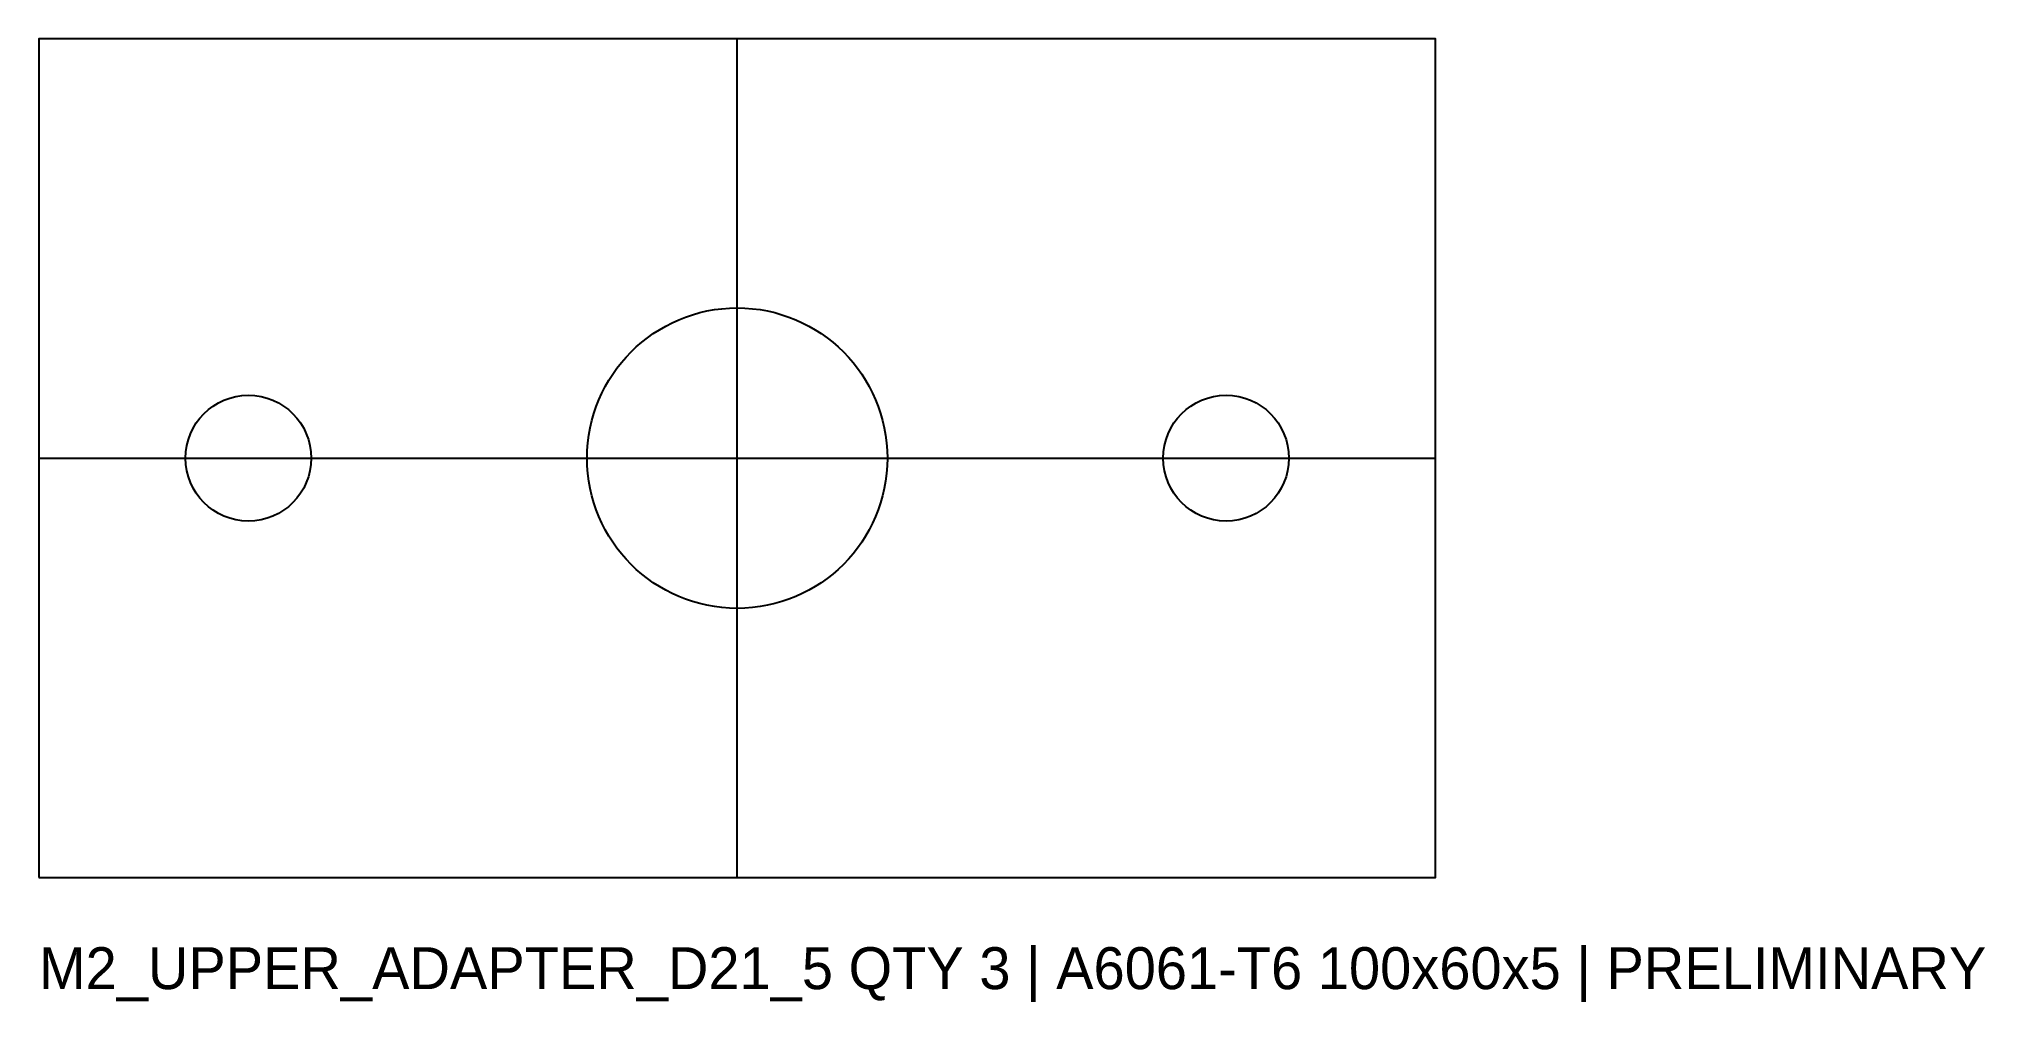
# Model space of a CAD drawing. Header units: millimetres. Extents: x -50 to 89, y -39 to 30.
import ezdxf

# ---------------------------------------------------------------- set-up
doc = ezdxf.new("R2010")
doc.units = ezdxf.units.MM
for name, color, linetype in [('CENTER', 6, 'Continuous'), ('M8_CLEARANCE', 1, 'Continuous'), ('NOTES', 7, 'Continuous'), ('OUTLINE', 7, 'Continuous'), ('SUPPORT_CLEARANCE', 3, 'Continuous')]:
    doc.layers.add(name, color=color, linetype=linetype)

msp = doc.modelspace()

# ---------------------------------------------------------------- linework, layer by layer
at = {"layer": 'CENTER'}
for p, q in [((0, -30), (0, 30)), ((-50, 0), (50, 0))]:
    msp.add_line(p, q, dxfattribs=at)
at = {"layer": 'M8_CLEARANCE'}
for centre in [(-35, 0), (35, 0)]:
    msp.add_circle(centre, 4.5, dxfattribs=at)
at = {"layer": 'OUTLINE'}
msp.add_lwpolyline([(-50, -30), (50, -30), (50, 30), (-50, 30)], close=True, dxfattribs=at)
at = {"layer": 'SUPPORT_CLEARANCE'}
msp.add_circle((0, 0), 10.75, dxfattribs=at)

# ---------------------------------------------------------------- texts
at = {"layer": 'NOTES'}
msp.add_text('M2_UPPER_ADAPTER_D21_5 QTY 3 | A6061-T6 100x60x5 | PRELIMINARY', height=3, dxfattribs=at).set_placement((-50, -38))

doc.saveas('drawing.dxf')
